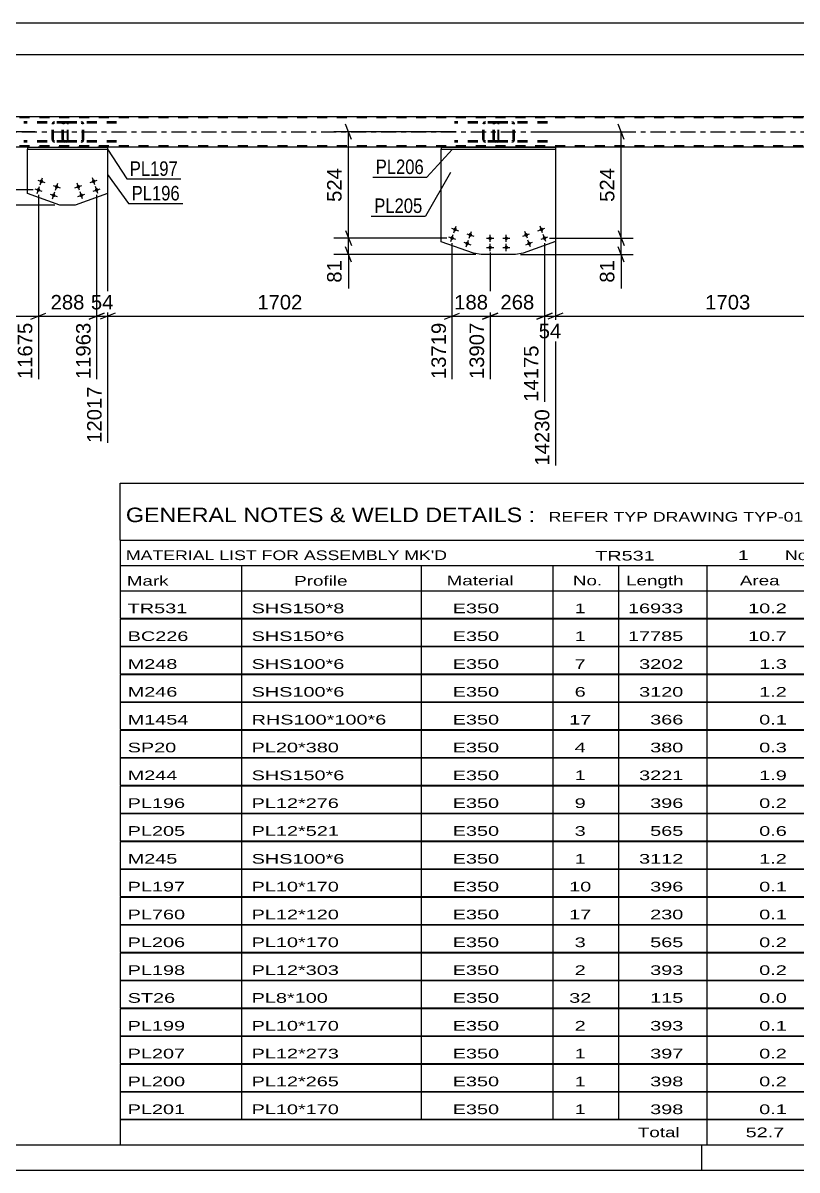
# Model space of a CAD drawing. Header units: millimetres. Extents: x -132 to 709, y -396 to 198.
# Drawn here: x 365 to 518, y -396.3 to -169.5 of the extents above; entities that cross this region are included whole.
import ezdxf

# ---------------------------------------------------------------- set-up
doc = ezdxf.new("R2010")
doc.units = ezdxf.units.MM
doc.linetypes.add('DXK_LINE_DOT2', pattern=[3.9198, 1.9599, -1.9599])
doc.linetypes.add('DXK_LINE_DOT3', pattern=[5.9187, 2.979, -0.9799, 0.9799, -0.9799])
doc.styles.add('Arial', font='arial.ttf', dxfattribs={"height": 0.2})
doc.styles.add('Arial Narrow', font='ARIALN.TTF', dxfattribs={"height": 0.2})

# ---------------------------------------------------------------- blocks, each defined once
blk = doc.blocks.new('Unknown-203774460-1113')
at = {"color": 5, "linetype": 'Continuous'}
for p, q in [((-126.83, -391.26), (704.17, -391.26)), ((499.17, -396.26), (499.17, -391.26)), ((-131.83, -396.26), (709.17, -396.26))]:
    blk.add_line(p, q, dxfattribs=at)
blk = doc.blocks.new('Part-203774460-6735 - 6715')
at = {"color": 2, "linetype": 'Continuous'}
for p, q in [((447.61, -212.78), (447.61, -194.48)), ((470.21, -194.48), (470.21, -212.77)), ((454.02, -215.05), (447.61, -212.78)), ((470.21, -212.77), (463.81, -215.05)), ((455.51, -215.31), (454.02, -215.05)), ((462.31, -215.31), (455.51, -215.31)), ((463.81, -215.05), (462.31, -215.31))]:
    blk.add_line(p, q, dxfattribs=at)
at = {"color": 7, "linetype": 'DXK_LINE_DOT2'}
blk.add_line((447.61, -194.48), (470.21, -194.48), dxfattribs=at)
blk = doc.blocks.new('Bolt-203774460-6855 - 6715')
at = {"linetype": 'Continuous'}
for points in [[(375.58, -202.04, -1), (376.26, -201.8, -1)], [(378.6, -200.97, -1), (379.28, -200.73, -1)], [(376.19, -203.73, -1), (376.86, -203.49, -1)], [(379.2, -202.66, -1), (379.88, -202.42, -1)]]:
    blk.add_hatch(color=1, dxfattribs=at).paths.add_polyline_path(points)
at = {"color": 1, "linetype": 'Continuous'}
for p, q in [((375.25, -202.16), (376.6, -201.67)), ((376.16, -202.59), (375.68, -201.24)), ((378.26, -201.09), (379.62, -200.61)), ((379.18, -201.52), (378.7, -200.17)), ((375.85, -203.85), (377.2, -203.37)), ((376.77, -204.29), (376.28, -202.93)), ((378.86, -202.78), (380.22, -202.3)), ((379.78, -203.22), (379.3, -201.86))]:
    blk.add_line(p, q, dxfattribs=at)
blk = doc.blocks.new('Bolt-203774460-6737 - 6715')
at = {"linetype": 'Continuous'}
for points in [[(450.04, -210.24, -1), (450.71, -210.48, -1)], [(449.43, -211.94, -1), (450.11, -212.18, -1)], [(452.45, -213.01, -1), (453.13, -213.25, -1)], [(453.05, -211.31, -1), (453.73, -211.55, -1)]]:
    blk.add_hatch(color=1, dxfattribs=at).paths.add_polyline_path(points)
at = {"color": 1, "linetype": 'Continuous'}
for p, q in [((449.7, -210.12), (451.05, -210.6)), ((450.13, -211.04), (450.62, -209.69)), ((453.15, -212.11), (453.63, -210.76)), ((449.1, -211.82), (450.45, -212.3)), ((449.53, -212.74), (450.01, -211.38)), ((452.11, -212.89), (453.47, -213.37)), ((452.55, -213.81), (453.03, -212.45)), ((452.71, -211.19), (454.07, -211.67))]:
    blk.add_line(p, q, dxfattribs=at)
blk = doc.blocks.new('Part-203774460-6978 - 6715')
at = {"color": 7, "linetype": 'DXK_LINE_DOT2'}
for p, q in [((372.79, -189.38), (372.75, -189.56)), ((372.75, -192.6), (372.75, -189.56)), ((373.01, -189.56), (373.03, -189.47)), ((373.01, -192.6), (373.01, -189.56)), ((373.03, -189.47), (373.08, -189.39)), ((373.26, -189.08), (373.07, -189.12)), ((373.08, -189.39), (373.17, -189.34)), ((373.17, -189.34), (373.26, -189.32)), ((383.49, -189.08), (373.26, -189.08)), ((383.49, -189.32), (373.26, -189.32)), ((376.7, -189.12), (376.5, -189.08)), ((376.5, -189.32), (376.6, -189.34)), ((376.6, -189.34), (376.68, -189.39)), ((376.68, -189.39), (376.74, -189.47)), ((376.74, -189.47), (376.76, -189.56)), ((376.76, -192.6), (376.76, -189.56)), ((377.01, -189.56), (376.97, -189.38)), ((377.01, -192.6), (377.01, -189.56)), ((372.75, -192.6), (372.79, -192.79)), ((373.03, -192.69), (373.01, -192.6)), ((373.08, -192.77), (373.03, -192.69)), ((376.74, -192.69), (376.68, -192.77)), ((376.76, -192.6), (376.74, -192.69)), ((376.97, -192.79), (377.01, -192.6)), ((373.07, -193.05), (373.26, -193.08)), ((373.17, -192.82), (373.08, -192.77)), ((373.26, -192.84), (373.17, -192.82)), ((383.49, -192.84), (373.26, -192.84)), ((383.49, -193.08), (373.26, -193.08)), ((376.6, -192.82), (376.5, -192.84)), ((376.5, -193.08), (376.7, -193.05)), ((376.68, -192.77), (376.6, -192.82))]:
    blk.add_line(p, q, dxfattribs=at)
for centre, start, end in [((373.25, -189.58), 110.7583, 155.68), ((376.52, -189.58), 24.32, 69.2417), ((373.25, -192.58), 204.32, 249.2417), ((376.52, -192.58), 290.7583, 335.68)]:
    blk.add_arc(centre, 0.496, start, end, dxfattribs=at)
blk = doc.blocks.new('Bolt-203774460-6730 - 6715')
at = {"linetype": 'Continuous'}
for points in [[(467.11, -210.48, -1), (467.79, -210.24, -1)], [(464.09, -211.55, -1), (464.77, -211.31, -1)], [(464.7, -213.25, -1), (465.37, -213.01, -1)], [(467.71, -212.18, -1), (468.39, -211.94, -1)]]:
    blk.add_hatch(color=1, dxfattribs=at).paths.add_polyline_path(points)
at = {"color": 1, "linetype": 'Continuous'}
for p, q in [((464.67, -212.11), (464.19, -210.75)), ((466.77, -210.6), (468.13, -210.12)), ((467.69, -211.04), (467.21, -209.68)), ((463.75, -211.67), (465.11, -211.19)), ((464.36, -213.37), (465.71, -212.89)), ((465.28, -213.8), (464.79, -212.45)), ((467.37, -212.3), (468.73, -211.82)), ((468.29, -212.73), (467.81, -211.38))]:
    blk.add_line(p, q, dxfattribs=at)
blk = doc.blocks.new('Part-203774460-6811 - 6715')
at = {"color": 7, "linetype": 'DXK_LINE_DOT2'}
for p, q in [((458.79, -189.08), (450.29, -189.08)), ((458.79, -189.32), (450.29, -189.32)), ((455.91, -189.38), (455.87, -189.56)), ((455.87, -192.6), (455.87, -189.56)), ((456.13, -189.56), (456.15, -189.47)), ((456.13, -192.6), (456.13, -189.56)), ((456.15, -189.47), (456.2, -189.39)), ((456.38, -189.08), (456.19, -189.12)), ((456.2, -189.39), (456.28, -189.34)), ((456.28, -189.34), (456.38, -189.32)), ((457.89, -189.32), (457.89, -189.08)), ((458.89, -189.12), (458.79, -189.08)), ((458.79, -189.32), (458.84, -189.34)), ((458.84, -189.34), (458.88, -189.39)), ((458.88, -189.39), (458.91, -189.47)), ((458.98, -189.22), (458.89, -189.12)), ((458.91, -189.47), (458.92, -189.56)), ((458.92, -192.6), (458.92, -189.56)), ((459.03, -189.38), (458.98, -189.22)), ((459.05, -189.56), (459.03, -189.38)), ((459.05, -192.6), (459.05, -189.56)), ((455.87, -192.6), (455.91, -192.79)), ((456.15, -192.69), (456.13, -192.6)), ((456.2, -192.77), (456.15, -192.69)), ((458.91, -192.69), (458.88, -192.77)), ((458.92, -192.6), (458.91, -192.69)), ((459.03, -192.79), (459.05, -192.6)), ((458.79, -192.84), (450.29, -192.84)), ((458.79, -193.08), (450.29, -193.08)), ((456.19, -193.05), (456.38, -193.08)), ((456.28, -192.82), (456.2, -192.77)), ((456.38, -192.84), (456.28, -192.82)), ((457.89, -193.08), (457.89, -192.84)), ((458.84, -192.82), (458.79, -192.84)), ((458.79, -193.08), (458.89, -193.05)), ((458.88, -192.77), (458.84, -192.82)), ((458.89, -193.05), (458.98, -192.94)), ((458.98, -192.94), (459.03, -192.79))]:
    blk.add_line(p, q, dxfattribs=at)
for centre, start, end in [((456.36, -189.58), 111.1513, 156.1049), ((456.36, -192.59), 203.8951, 248.8487)]:
    blk.add_arc(centre, 0.492, start, end, dxfattribs=at)
blk = doc.blocks.new('Part-203774460-6812 - 6715')
at = {"color": 7, "linetype": 'DXK_LINE_DOT2'}
for p, q in [((373.65, -189.08), (365.15, -189.08)), ((373.65, -189.32), (365.15, -189.32)), ((370.78, -189.38), (370.74, -189.56)), ((370.74, -192.6), (370.74, -189.56)), ((370.99, -189.56), (371.01, -189.47)), ((370.99, -192.6), (370.99, -189.56)), ((371.01, -189.47), (371.07, -189.39)), ((371.24, -189.08), (371.05, -189.12)), ((371.07, -189.39), (371.15, -189.34)), ((371.15, -189.34), (371.24, -189.32)), ((372.75, -189.32), (372.75, -189.08)), ((373.75, -189.12), (373.65, -189.08)), ((373.65, -189.32), (373.7, -189.34)), ((373.7, -189.34), (373.75, -189.39)), ((373.84, -189.22), (373.75, -189.12)), ((373.75, -189.39), (373.78, -189.47)), ((373.78, -189.47), (373.79, -189.56)), ((373.79, -192.6), (373.79, -189.56)), ((373.9, -189.38), (373.84, -189.22)), ((373.92, -189.56), (373.9, -189.38)), ((373.92, -192.6), (373.92, -189.56)), ((370.74, -192.6), (370.78, -192.79)), ((371.01, -192.69), (370.99, -192.6)), ((371.07, -192.77), (371.01, -192.69)), ((373.78, -192.69), (373.75, -192.77)), ((373.79, -192.6), (373.78, -192.69)), ((373.9, -192.79), (373.92, -192.6)), ((373.65, -192.84), (365.15, -192.84)), ((373.65, -193.08), (365.15, -193.08)), ((371.05, -193.05), (371.24, -193.08)), ((371.15, -192.82), (371.07, -192.77)), ((371.24, -192.84), (371.15, -192.82)), ((372.75, -193.08), (372.75, -192.84)), ((373.7, -192.82), (373.65, -192.84)), ((373.65, -193.08), (373.75, -193.05)), ((373.75, -192.77), (373.7, -192.82)), ((373.75, -193.05), (373.84, -192.94)), ((373.84, -192.94), (373.9, -192.79))]:
    blk.add_line(p, q, dxfattribs=at)
for centre, start, end in [((371.23, -189.58), 111.1513, 156.1049), ((371.23, -192.59), 203.8951, 248.8487)]:
    blk.add_arc(centre, 0.492, start, end, dxfattribs=at)
blk = doc.blocks.new('Bolt-203774460-6748 - 6715')
at = {"linetype": 'Continuous'}
for points in [[(368.28, -200.73, -1), (368.96, -200.97, -1)], [(371.29, -201.8, -1), (371.97, -202.04, -1)], [(367.68, -202.42, -1), (368.36, -202.66, -1)], [(370.69, -203.49, -1), (371.37, -203.73, -1)]]:
    blk.add_hatch(color=1, dxfattribs=at).paths.add_polyline_path(points)
at = {"color": 1, "linetype": 'Continuous'}
for p, q in [((367.94, -200.61), (369.3, -201.09)), ((368.38, -201.52), (368.86, -200.17)), ((370.96, -201.67), (372.31, -202.16)), ((371.39, -202.59), (371.87, -201.24)), ((367.34, -202.3), (368.69, -202.78)), ((367.78, -203.22), (368.26, -201.86)), ((370.35, -203.37), (371.71, -203.85)), ((370.79, -204.29), (371.27, -202.93))]:
    blk.add_line(p, q, dxfattribs=at)
blk = doc.blocks.new('Part-203774460-6753 - 6715')
at = {"color": 2, "linetype": 'Continuous'}
for p, q in [((365.85, -203.26), (365.85, -194.48)), ((381.71, -194.48), (381.71, -203.26)), ((372.26, -205.53), (365.85, -203.26)), ((381.71, -203.26), (375.3, -205.53)), ((375.3, -205.53), (372.26, -205.53))]:
    blk.add_line(p, q, dxfattribs=at)
at = {"color": 7, "linetype": 'DXK_LINE_DOT2'}
blk.add_line((365.85, -194.48), (381.71, -194.48), dxfattribs=at)
blk = doc.blocks.new('Part-203774460-6816 - 6715')
at = {"color": 2, "linetype": 'Continuous'}
for p, q in [((597.55, -188.08), (-67.33, -188.08)), ((365.85, -194.08), (296.57, -194.08)), ((447.61, -194.08), (381.71, -194.08)), ((536.16, -194.08), (470.21, -194.08))]:
    blk.add_line(p, q, dxfattribs=at)
at = {"color": 7, "linetype": 'DXK_LINE_DOT2'}
for p, q in [((597.55, -188.32), (-67.33, -188.32)), ((597.55, -193.84), (-67.33, -193.84)), ((597.55, -194.08), (-59.33, -194.08)), ((381.71, -194.08), (365.85, -194.08)), ((470.21, -194.08), (447.61, -194.08))]:
    blk.add_line(p, q, dxfattribs=at)
at = {"color": 7, "linetype": 'DXK_LINE_DOT3'}
blk.add_line((-67.33, -191.08), (597.55, -191.08), dxfattribs=at)
blk = doc.blocks.new('Part-203774460-6899 - 6715')
at = {"color": 2, "linetype": 'Continuous'}
for p, q in [((365.85, -194.08), (365.85, -194.48)), ((365.85, -194.08), (381.71, -194.08)), ((365.85, -194.48), (381.71, -194.48)), ((381.71, -194.08), (381.71, -194.48))]:
    blk.add_line(p, q, dxfattribs=at)
blk = doc.blocks.new('Part-203774460-6960 - 6715')
at = {"color": 2, "linetype": 'Continuous'}
for p, q in [((447.61, -194.08), (447.61, -194.48)), ((447.61, -194.08), (470.21, -194.08)), ((447.61, -194.48), (470.21, -194.48)), ((470.21, -194.08), (470.21, -194.48))]:
    blk.add_line(p, q, dxfattribs=at)
blk = doc.blocks.new('Bolt-203774460-6972 - 6715')
at = {"linetype": 'Continuous'}
for points in [[(456.95, -212.11, -1), (457.67, -212.11, -1)], [(460.15, -212.11, -1), (460.87, -212.11, -1)], [(456.95, -213.91, -1), (457.67, -213.91, -1)], [(460.15, -213.91, -1), (460.87, -213.91, -1)]]:
    blk.add_hatch(color=1, dxfattribs=at).paths.add_polyline_path(points)
at = {"color": 1, "linetype": 'Continuous'}
for p, q in [((456.59, -212.11), (458.03, -212.11)), ((457.31, -212.83), (457.31, -211.39)), ((459.79, -212.11), (461.23, -212.11)), ((460.51, -212.83), (460.51, -211.39)), ((456.59, -213.91), (458.03, -213.91)), ((457.31, -214.63), (457.31, -213.19)), ((459.79, -213.91), (461.23, -213.91)), ((460.51, -214.63), (460.51, -213.19))]:
    blk.add_line(p, q, dxfattribs=at)
blk = doc.blocks.new('Part-203774460-6979 - 6715')
at = {"color": 7, "linetype": 'DXK_LINE_DOT2'}
for p, q in [((457.93, -189.38), (457.89, -189.56)), ((457.89, -192.6), (457.89, -189.56)), ((458.14, -189.56), (458.16, -189.47)), ((458.14, -192.6), (458.14, -189.56)), ((458.16, -189.47), (458.22, -189.39)), ((458.4, -189.08), (458.2, -189.12)), ((458.22, -189.39), (458.3, -189.34)), ((458.3, -189.34), (458.4, -189.32)), ((468.63, -189.08), (458.4, -189.08)), ((468.63, -189.32), (458.4, -189.32)), ((461.83, -189.12), (461.63, -189.08)), ((461.63, -189.32), (461.73, -189.34)), ((461.73, -189.34), (461.81, -189.39)), ((461.81, -189.39), (461.87, -189.47)), ((461.87, -189.47), (461.89, -189.56)), ((461.89, -192.6), (461.89, -189.56)), ((462.14, -189.56), (462.11, -189.38)), ((462.14, -192.6), (462.14, -189.56)), ((457.89, -192.6), (457.93, -192.79)), ((458.16, -192.69), (458.14, -192.6)), ((458.22, -192.77), (458.16, -192.69)), ((461.87, -192.69), (461.81, -192.77)), ((461.89, -192.6), (461.87, -192.69)), ((462.11, -192.79), (462.14, -192.6)), ((458.2, -193.05), (458.4, -193.08)), ((458.3, -192.82), (458.22, -192.77)), ((458.4, -192.84), (458.3, -192.82)), ((468.63, -192.84), (458.4, -192.84)), ((468.63, -193.08), (458.4, -193.08)), ((461.73, -192.82), (461.63, -192.84)), ((461.63, -193.08), (461.83, -193.05)), ((461.81, -192.77), (461.73, -192.82))]:
    blk.add_line(p, q, dxfattribs=at)
for centre, start, end in [((458.38, -189.58), 110.7583, 155.68), ((461.65, -189.58), 24.32, 69.2417), ((458.38, -192.58), 204.32, 249.2417), ((461.65, -192.58), 290.7583, 335.68)]:
    blk.add_arc(centre, 0.496, start, end, dxfattribs=at)
blk = doc.blocks.new('StraightDimension-203774460-23554 - 6715')
at = {"color": 7, "linetype": 'Continuous'}
blk.add_line((-79.43, -175.75), (609.65, -175.75), dxfattribs=at)
blk = doc.blocks.new('StraightDimension-203774460-23608 - 6715')
at = {"color": 7, "linetype": 'Continuous'}
blk.add_line((-80.23, -169.54), (610.45, -169.54), dxfattribs=at)
blk = doc.blocks.new('StraightDimension-203774460-24044 - 6715')
at = {"color": 7, "linetype": 'Continuous'}
for p, q in [((470.21, -195.48), (470.21, -257.03)), ((538.33, -203.42), (538.33, -239.93)), ((471.71, -226.92), (468.71, -228.12)), ((470.21, -227.52), (538.33, -227.52)), ((536.83, -228.12), (539.83, -226.92))]:
    blk.add_line(p, q, dxfattribs=at)
at = {"color": 0}
blk.add_wipeout([(509.32, -226.77), (509.32, -222.57), (499.22, -222.57), (499.22, -226.77)], dxfattribs=at)
at = {"color": 0, "linetype": 'Continuous'}
blk.add_wipeout([(537.73, -228.22), (533.53, -228.22), (533.53, -240.53), (537.73, -240.53)], dxfattribs=at)
at = {"color": 3, "style": 'Arial'}
blk.add_text('1703', height=2.865, dxfattribs=at).set_placement((499.82, -226.17))
at = {"color": 3, "linetype": 'Continuous', "style": 'Arial'}
blk.add_text('15932', height=2.865, rotation=90.0002, dxfattribs=at).set_placement((537.13, -239.93))
blk = doc.blocks.new('StraightDimension-203774460-24045 - 6715')
at = {"color": 7, "linetype": 'Continuous'}
for p, q in [((470.21, -195.48), (470.21, -257.03)), ((468.05, -213.06), (468.05, -244.43)), ((466.55, -228.12), (469.55, -226.92)), ((468.05, -227.52), (470.21, -227.52)), ((471.71, -226.92), (468.71, -228.12))]:
    blk.add_line(p, q, dxfattribs=at)
at = {"color": 0}
blk.add_wipeout([(471.96, -232.47), (471.96, -228.27), (466.31, -228.27), (466.31, -232.47)], dxfattribs=at)
at = {"color": 0, "linetype": 'Continuous'}
blk.add_wipeout([(469.61, -245.32), (465.41, -245.32), (465.41, -257.63), (469.61, -257.63)], dxfattribs=at)
at = {"color": 3, "style": 'Arial'}
blk.add_text('54', height=2.865, dxfattribs=at).set_placement((466.91, -231.87))
at = {"color": 3, "linetype": 'Continuous', "style": 'Arial'}
blk.add_text('14230', height=2.865, rotation=90.0002, dxfattribs=at).set_placement((469.01, -257.03))
blk = doc.blocks.new('StraightDimension-203774460-24046 - 6715')
at = {"color": 7, "linetype": 'Continuous'}
for p, q in [((468.05, -213.06), (468.05, -244.43)), ((457.31, -214.91), (457.31, -239.93)), ((455.81, -228.12), (458.81, -226.92)), ((457.31, -227.52), (468.05, -227.52)), ((469.55, -226.92), (466.55, -228.12))]:
    blk.add_line(p, q, dxfattribs=at)
at = {"color": 0}
blk.add_wipeout([(466.62, -226.77), (466.62, -222.57), (458.75, -222.57), (458.75, -226.77)], dxfattribs=at)
at = {"color": 0, "linetype": 'Continuous'}
blk.add_wipeout([(467.45, -232.72), (463.25, -232.72), (463.25, -245.03), (467.45, -245.03)], dxfattribs=at)
at = {"color": 3, "style": 'Arial'}
blk.add_text('268', height=2.865, dxfattribs=at).set_placement((459.35, -226.17))
at = {"color": 3, "linetype": 'Continuous', "style": 'Arial'}
blk.add_text('14175', height=2.865, rotation=90.0002, dxfattribs=at).set_placement((466.85, -244.43))
blk = doc.blocks.new('StraightDimension-203774460-24047 - 6715')
at = {"color": 7, "linetype": 'Continuous'}
for p, q in [((449.77, -213.06), (449.77, -239.93)), ((457.31, -214.91), (457.31, -239.93)), ((448.27, -228.12), (451.27, -226.92)), ((449.77, -227.52), (457.31, -227.52)), ((458.81, -226.92), (455.81, -228.12))]:
    blk.add_line(p, q, dxfattribs=at)
at = {"color": 0}
blk.add_wipeout([(457.48, -226.77), (457.48, -222.57), (449.61, -222.57), (449.61, -226.77)], dxfattribs=at)
at = {"color": 0, "linetype": 'Continuous'}
blk.add_wipeout([(456.71, -228.22), (452.51, -228.22), (452.51, -240.53), (456.71, -240.53)], dxfattribs=at)
at = {"color": 3, "style": 'Arial'}
blk.add_text('188', height=2.865, dxfattribs=at).set_placement((450.21, -226.17))
at = {"color": 3, "linetype": 'Continuous', "style": 'Arial'}
blk.add_text('13907', height=2.865, rotation=90.0002, dxfattribs=at).set_placement((456.11, -239.93))
blk = doc.blocks.new('StraightDimension-203774460-24048 - 6715')
at = {"color": 7, "linetype": 'Continuous'}
for p, q in [((381.71, -195.28), (381.71, -252.53)), ((449.77, -213.06), (449.77, -239.93)), ((383.21, -226.92), (380.21, -228.12)), ((381.71, -227.52), (449.77, -227.52)), ((448.27, -228.12), (451.27, -226.92))]:
    blk.add_line(p, q, dxfattribs=at)
at = {"color": 0}
blk.add_wipeout([(420.79, -226.77), (420.79, -222.57), (410.69, -222.57), (410.69, -226.77)], dxfattribs=at)
at = {"color": 0, "linetype": 'Continuous'}
blk.add_wipeout([(449.17, -228.22), (444.97, -228.22), (444.97, -240.53), (449.17, -240.53)], dxfattribs=at)
at = {"color": 3, "style": 'Arial'}
blk.add_text('1702', height=2.865, dxfattribs=at).set_placement((411.29, -226.17))
at = {"color": 3, "linetype": 'Continuous', "style": 'Arial'}
blk.add_text('13719', height=2.865, rotation=90.0002, dxfattribs=at).set_placement((448.57, -239.93))
blk = doc.blocks.new('StraightDimension-203774460-24049 - 6715')
at = {"color": 7, "linetype": 'Continuous'}
for p, q in [((381.71, -195.28), (381.71, -252.53)), ((379.54, -203.54), (379.54, -239.93)), ((378.04, -228.12), (381.04, -226.92)), ((379.54, -227.52), (381.71, -227.52)), ((383.21, -226.92), (380.21, -228.12))]:
    blk.add_line(p, q, dxfattribs=at)
at = {"color": 0}
blk.add_wipeout([(383.45, -226.77), (383.45, -222.57), (377.8, -222.57), (377.8, -226.77)], dxfattribs=at)
at = {"color": 0, "linetype": 'Continuous'}
blk.add_wipeout([(381.11, -240.82), (376.91, -240.82), (376.91, -253.13), (381.11, -253.13)], dxfattribs=at)
at = {"color": 3, "style": 'Arial'}
blk.add_text('54', height=2.865, dxfattribs=at).set_placement((378.4, -226.17))
at = {"color": 3, "linetype": 'Continuous', "style": 'Arial'}
blk.add_text('12017', height=2.865, rotation=90.0002, dxfattribs=at).set_placement((380.51, -252.53))
blk = doc.blocks.new('StraightDimension-203774460-24050 - 6715')
at = {"color": 7, "linetype": 'Continuous'}
for p, q in [((368.02, -203.54), (368.02, -239.93)), ((379.54, -203.54), (379.54, -239.93)), ((366.52, -228.12), (369.52, -226.92)), ((368.02, -227.52), (379.54, -227.52)), ((381.04, -226.92), (378.04, -228.12))]:
    blk.add_line(p, q, dxfattribs=at)
at = {"color": 0}
blk.add_wipeout([(377.71, -226.77), (377.71, -222.57), (369.84, -222.57), (369.84, -226.77)], dxfattribs=at)
at = {"color": 0, "linetype": 'Continuous'}
blk.add_wipeout([(378.94, -228.22), (374.74, -228.22), (374.74, -240.53), (378.94, -240.53)], dxfattribs=at)
at = {"color": 3, "style": 'Arial'}
blk.add_text('288', height=2.865, dxfattribs=at).set_placement((370.44, -226.17))
at = {"color": 3, "linetype": 'Continuous', "style": 'Arial'}
blk.add_text('11963', height=2.865, rotation=90.0002, dxfattribs=at).set_placement((378.34, -239.93))
blk = doc.blocks.new('StraightDimension-203774460-24051 - 6715')
at = {"color": 7, "linetype": 'Continuous'}
for p, q in [((296.57, -195.48), (296.57, -247.91)), ((368.02, -203.54), (368.02, -239.93)), ((298.07, -226.92), (295.07, -228.12)), ((296.57, -227.52), (368.02, -227.52)), ((366.52, -228.12), (369.52, -226.92))]:
    blk.add_line(p, q, dxfattribs=at)
at = {"color": 0}
blk.add_wipeout([(337.34, -226.77), (337.34, -222.57), (327.25, -222.57), (327.25, -226.77)], dxfattribs=at)
at = {"color": 0, "linetype": 'Continuous'}
blk.add_wipeout([(367.42, -228.22), (363.22, -228.22), (363.22, -240.53), (367.42, -240.53)], dxfattribs=at)
at = {"color": 3, "style": 'Arial'}
blk.add_text('1786', height=2.865, dxfattribs=at).set_placement((327.85, -226.17))
at = {"color": 3, "linetype": 'Continuous', "style": 'Arial'}
blk.add_text('11675', height=2.865, rotation=90.0002, dxfattribs=at).set_placement((366.82, -239.93))
blk = doc.blocks.new('StraightDimension-203774460-24512 - 6715')
at = {"color": 7, "linetype": 'Continuous'}
for p, q in [((355.14, -189.58), (356.34, -192.58)), ((367.39, -191.08), (352.89, -191.08)), ((355.74, -202.54), (355.74, -191.08)), ((356.34, -204.04), (355.14, -201.04)), ((367.02, -202.54), (352.89, -202.54))]:
    blk.add_line(p, q, dxfattribs=at)
at = {"color": 0}
blk.add_wipeout([(354.99, -192.88), (350.79, -192.88), (350.79, -200.75), (354.99, -200.75)], dxfattribs=at)
at = {"color": 3, "style": 'Arial'}
blk.add_text('287', height=2.865, rotation=90.0002, dxfattribs=at).set_placement((354.39, -200.15))
blk = doc.blocks.new('StraightDimension-203774460-24513 - 6715')
at = {"color": 7, "linetype": 'Continuous'}
for p, q in [((355.14, -201.04), (356.34, -204.04)), ((367.02, -202.54), (352.89, -202.54)), ((356.34, -207.03), (355.14, -204.03)), ((355.74, -205.53), (355.74, -202.54)), ((371.26, -205.53), (352.89, -205.53))]:
    blk.add_line(p, q, dxfattribs=at)
at = {"color": 0}
blk.add_wipeout([(354.99, -206.06), (350.79, -206.06), (350.79, -211.71), (354.99, -211.71)], dxfattribs=at)
at = {"color": 7, "linetype": 'Continuous'}
blk.add_line((355.74, -205.53), (355.74, -212.23), dxfattribs=at)
blk.add_line((355.74, -205.53), (355.74, -212.23), dxfattribs=at)
at = {"color": 3, "style": 'Arial'}
blk.add_text('75', height=2.865, rotation=90.0002, dxfattribs=at).set_placement((354.39, -211.11))
blk = doc.blocks.new('StraightDimension-203774460-24539 - 6715')
at = {"color": 7, "linetype": 'Continuous'}
for p, q in [((429.9, -192.58), (428.7, -189.58)), ((450.6, -191.08), (426.45, -191.08)), ((429.3, -212.06), (429.3, -191.08)), ((428.7, -210.56), (429.9, -213.56)), ((448.77, -212.06), (426.45, -212.06))]:
    blk.add_line(p, q, dxfattribs=at)
at = {"color": 0}
blk.add_wipeout([(428.55, -197.64), (424.35, -197.64), (424.35, -205.51), (428.55, -205.51)], dxfattribs=at)
at = {"color": 3, "style": 'Arial'}
blk.add_text('524', height=2.865, rotation=90.0002, dxfattribs=at).set_placement((427.95, -204.91))
blk = doc.blocks.new('StraightDimension-203774460-24540 - 6715')
at = {"color": 7, "linetype": 'Continuous'}
for p, q in [((428.7, -210.56), (429.9, -213.56)), ((448.77, -212.06), (426.45, -212.06)), ((429.3, -215.31), (429.3, -212.06)), ((454.51, -215.31), (426.45, -215.31)), ((429.9, -216.81), (428.7, -213.81))]:
    blk.add_line(p, q, dxfattribs=at)
at = {"color": 0}
blk.add_wipeout([(428.55, -215.83), (424.35, -215.83), (424.35, -221.48), (428.55, -221.48)], dxfattribs=at)
at = {"color": 7, "linetype": 'Continuous'}
blk.add_line((429.3, -215.31), (429.3, -222.01), dxfattribs=at)
blk.add_line((429.3, -215.31), (429.3, -222.01), dxfattribs=at)
at = {"color": 3, "style": 'Arial'}
blk.add_text('81', height=2.865, rotation=90.0002, dxfattribs=at).set_placement((427.95, -220.88))
blk = doc.blocks.new('StraightDimension-203774460-24566 - 6715')
at = {"color": 7, "linetype": 'Continuous'}
for p, q in [((483.81, -192.58), (482.61, -189.58)), ((466.27, -191.08), (485.61, -191.08)), ((483.21, -212.06), (483.21, -191.08)), ((482.61, -210.56), (483.81, -213.56)), ((469.05, -212.06), (485.61, -212.06))]:
    blk.add_line(p, q, dxfattribs=at)
at = {"color": 0}
blk.add_wipeout([(482.46, -197.63), (478.26, -197.63), (478.26, -205.5), (482.46, -205.5)], dxfattribs=at)
at = {"color": 3, "style": 'Arial'}
blk.add_text('524', height=2.865, rotation=90.0002, dxfattribs=at).set_placement((481.86, -204.9))
blk = doc.blocks.new('StraightDimension-203774460-24567 - 6715')
at = {"color": 7, "linetype": 'Continuous'}
for p, q in [((482.61, -210.56), (483.81, -213.56)), ((469.05, -212.06), (485.61, -212.06)), ((483.21, -215.31), (483.21, -212.06)), ((463.31, -215.31), (485.61, -215.31)), ((483.81, -216.81), (482.61, -213.81))]:
    blk.add_line(p, q, dxfattribs=at)
at = {"color": 0}
blk.add_wipeout([(482.46, -215.83), (478.26, -215.83), (478.26, -221.48), (482.46, -221.48)], dxfattribs=at)
at = {"color": 7, "linetype": 'Continuous'}
blk.add_line((483.21, -215.31), (483.21, -222.01), dxfattribs=at)
blk.add_line((483.21, -215.31), (483.21, -222.01), dxfattribs=at)
at = {"color": 3, "style": 'Arial'}
blk.add_text('81', height=2.865, rotation=90.0002, dxfattribs=at).set_placement((481.86, -220.88))
blk = doc.blocks.new('Unknown-203774460-30889')
at = {"color": 7, "linetype": 'Continuous'}
for p, q in [((384.17, -260.51), (544.17, -260.51)), ((384.17, -271.76), (384.17, -260.51)), ((544.17, -260.51), (544.17, -271.76)), ((384.17, -271.76), (544.17, -271.76)), ((384.17, -271.76), (384.17, -276.76)), ((544.17, -271.76), (544.17, -276.76)), ((384.17, -276.76), (544.17, -276.76)), ((384.17, -276.76), (384.17, -281.76)), ((408.17, -276.76), (408.17, -281.76)), ((443.67, -276.76), (443.67, -281.76)), ((469.67, -276.76), (469.67, -281.76)), ((482.67, -276.76), (482.67, -281.76)), ((500.17, -276.76), (500.17, -281.76)), ((522.17, -276.76), (522.17, -281.76)), ((544.17, -276.76), (544.17, -281.76)), ((384.17, -281.76), (544.17, -281.76)), ((384.17, -281.81), (384.17, -287.21)), ((384.17, -281.81), (544.17, -281.81)), ((408.17, -281.76), (408.17, -287.26)), ((443.67, -281.76), (443.67, -287.26)), ((469.67, -281.76), (469.67, -287.26)), ((482.67, -281.76), (482.67, -287.26)), ((500.17, -281.76), (500.17, -287.26)), ((522.17, -281.76), (522.17, -287.26)), ((544.17, -281.81), (544.17, -287.21)), ((384.17, -287.21), (544.17, -287.21)), ((384.17, -287.31), (384.17, -292.71)), ((384.17, -287.31), (544.17, -287.31)), ((408.17, -287.26), (408.17, -292.76)), ((443.67, -287.26), (443.67, -292.76)), ((469.67, -287.26), (469.67, -292.76)), ((482.67, -287.26), (482.67, -292.76)), ((500.17, -287.26), (500.17, -292.76)), ((522.17, -287.26), (522.17, -292.76)), ((544.17, -287.31), (544.17, -292.71)), ((384.17, -292.71), (544.17, -292.71)), ((384.17, -292.81), (384.17, -298.21)), ((384.17, -292.81), (544.17, -292.81)), ((408.17, -292.76), (408.17, -298.26)), ((443.67, -292.76), (443.67, -298.26)), ((469.67, -292.76), (469.67, -298.26)), ((482.67, -292.76), (482.67, -298.26)), ((500.17, -292.76), (500.17, -298.26)), ((522.17, -292.76), (522.17, -298.26)), ((544.17, -292.81), (544.17, -298.21)), ((384.17, -298.21), (544.17, -298.21)), ((384.17, -298.31), (384.17, -303.71)), ((384.17, -298.31), (544.17, -298.31)), ((408.17, -298.26), (408.17, -303.76)), ((443.67, -298.26), (443.67, -303.76)), ((469.67, -298.26), (469.67, -303.76)), ((482.67, -298.26), (482.67, -303.76)), ((500.17, -298.26), (500.17, -303.76)), ((522.17, -298.26), (522.17, -303.76)), ((544.17, -298.31), (544.17, -303.71)), ((384.17, -303.71), (544.17, -303.71)), ((408.17, -303.76), (408.17, -309.26)), ((443.67, -303.76), (443.67, -309.26)), ((469.67, -303.76), (469.67, -309.26)), ((482.67, -303.76), (482.67, -309.26)), ((500.17, -303.76), (500.17, -309.26)), ((522.17, -303.76), (522.17, -309.26)), ((384.17, -303.81), (384.17, -309.21)), ((384.17, -303.81), (544.17, -303.81)), ((544.17, -303.81), (544.17, -309.21)), ((384.17, -309.21), (544.17, -309.21)), ((384.17, -309.31), (384.17, -314.71)), ((384.17, -309.31), (544.17, -309.31)), ((408.17, -309.26), (408.17, -314.76)), ((443.67, -309.26), (443.67, -314.76)), ((469.67, -309.26), (469.67, -314.76)), ((482.67, -309.26), (482.67, -314.76)), ((500.17, -309.26), (500.17, -314.76)), ((522.17, -309.26), (522.17, -314.76)), ((544.17, -309.31), (544.17, -314.71)), ((384.17, -314.71), (544.17, -314.71)), ((384.17, -314.81), (384.17, -320.21)), ((384.17, -314.81), (544.17, -314.81)), ((408.17, -314.76), (408.17, -320.26)), ((443.67, -314.76), (443.67, -320.26)), ((469.67, -314.76), (469.67, -320.26)), ((482.67, -314.76), (482.67, -320.26)), ((500.17, -314.76), (500.17, -320.26)), ((522.17, -314.76), (522.17, -320.26)), ((544.17, -314.81), (544.17, -320.21)), ((384.17, -320.21), (544.17, -320.21)), ((384.17, -320.31), (384.17, -325.71)), ((384.17, -320.31), (544.17, -320.31)), ((408.17, -320.26), (408.17, -325.76)), ((443.67, -320.26), (443.67, -325.76)), ((469.67, -320.26), (469.67, -325.76)), ((482.67, -320.26), (482.67, -325.76)), ((500.17, -320.26), (500.17, -325.76)), ((522.17, -320.26), (522.17, -325.76)), ((544.17, -320.31), (544.17, -325.71)), ((384.17, -325.71), (544.17, -325.71)), ((384.17, -325.81), (384.17, -331.21)), ((384.17, -325.81), (544.17, -325.81)), ((408.17, -325.76), (408.17, -331.26)), ((443.67, -325.76), (443.67, -331.26)), ((469.67, -325.76), (469.67, -331.26)), ((482.67, -325.76), (482.67, -331.26)), ((500.17, -325.76), (500.17, -331.26)), ((522.17, -325.76), (522.17, -331.26)), ((544.17, -325.81), (544.17, -331.21)), ((384.17, -331.21), (544.17, -331.21)), ((384.17, -331.31), (384.17, -336.71)), ((384.17, -331.31), (544.17, -331.31)), ((408.17, -331.26), (408.17, -336.76)), ((443.67, -331.26), (443.67, -336.76)), ((469.67, -331.26), (469.67, -336.76)), ((482.67, -331.26), (482.67, -336.76)), ((500.17, -331.26), (500.17, -336.76)), ((522.17, -331.26), (522.17, -336.76)), ((544.17, -331.31), (544.17, -336.71)), ((384.17, -336.71), (544.17, -336.71)), ((384.17, -336.81), (384.17, -342.21)), ((384.17, -336.81), (544.17, -336.81)), ((408.17, -336.76), (408.17, -342.26)), ((443.67, -336.76), (443.67, -342.26)), ((469.67, -336.76), (469.67, -342.26)), ((482.67, -336.76), (482.67, -342.26)), ((500.17, -336.76), (500.17, -342.26)), ((522.17, -336.76), (522.17, -342.26)), ((544.17, -336.81), (544.17, -342.21)), ((384.17, -342.21), (544.17, -342.21)), ((384.17, -342.31), (384.17, -347.71)), ((384.17, -342.31), (544.17, -342.31)), ((408.17, -342.26), (408.17, -347.76)), ((443.67, -342.26), (443.67, -347.76)), ((469.67, -342.26), (469.67, -347.76)), ((482.67, -342.26), (482.67, -347.76)), ((500.17, -342.26), (500.17, -347.76)), ((522.17, -342.26), (522.17, -347.76)), ((544.17, -342.31), (544.17, -347.71)), ((384.17, -347.71), (544.17, -347.71)), ((384.17, -347.81), (384.17, -353.21)), ((384.17, -347.81), (544.17, -347.81)), ((408.17, -347.76), (408.17, -353.26)), ((443.67, -347.76), (443.67, -353.26)), ((469.67, -347.76), (469.67, -353.26)), ((482.67, -347.76), (482.67, -353.26)), ((500.17, -347.76), (500.17, -353.26)), ((522.17, -347.76), (522.17, -353.26)), ((544.17, -347.81), (544.17, -353.21)), ((384.17, -353.21), (544.17, -353.21)), ((384.17, -353.31), (384.17, -358.71)), ((384.17, -353.31), (544.17, -353.31)), ((408.17, -353.26), (408.17, -358.76)), ((443.67, -353.26), (443.67, -358.76)), ((469.67, -353.26), (469.67, -358.76)), ((482.67, -353.26), (482.67, -358.76)), ((500.17, -353.26), (500.17, -358.76)), ((522.17, -353.26), (522.17, -358.76)), ((544.17, -353.31), (544.17, -358.71)), ((384.17, -358.71), (544.17, -358.71)), ((384.17, -358.81), (384.17, -364.21)), ((384.17, -358.81), (544.17, -358.81)), ((408.17, -358.76), (408.17, -364.26)), ((443.67, -358.76), (443.67, -364.26)), ((469.67, -358.76), (469.67, -364.26)), ((482.67, -358.76), (482.67, -364.26)), ((500.17, -358.76), (500.17, -364.26)), ((522.17, -358.76), (522.17, -364.26)), ((544.17, -358.81), (544.17, -364.21)), ((384.17, -364.21), (544.17, -364.21)), ((384.17, -364.31), (384.17, -369.71)), ((384.17, -364.31), (544.17, -364.31)), ((408.17, -364.26), (408.17, -369.76)), ((443.67, -364.26), (443.67, -369.76)), ((469.67, -364.26), (469.67, -369.76)), ((482.67, -364.26), (482.67, -369.76)), ((500.17, -364.26), (500.17, -369.76)), ((522.17, -364.26), (522.17, -369.76)), ((544.17, -364.31), (544.17, -369.71)), ((384.17, -369.71), (544.17, -369.71)), ((384.17, -369.81), (384.17, -375.21)), ((384.17, -369.81), (544.17, -369.81)), ((408.17, -369.76), (408.17, -375.26)), ((443.67, -369.76), (443.67, -375.26)), ((469.67, -369.76), (469.67, -375.26)), ((482.67, -369.76), (482.67, -375.26)), ((500.17, -369.76), (500.17, -375.26)), ((522.17, -369.76), (522.17, -375.26)), ((544.17, -369.81), (544.17, -375.21)), ((384.17, -375.21), (544.17, -375.21)), ((384.17, -375.31), (384.17, -380.71)), ((384.17, -375.31), (544.17, -375.31)), ((408.17, -375.26), (408.17, -380.76)), ((443.67, -375.26), (443.67, -380.76)), ((469.67, -375.26), (469.67, -380.76)), ((482.67, -375.26), (482.67, -380.76)), ((500.17, -375.26), (500.17, -380.76)), ((522.17, -375.26), (522.17, -380.76)), ((544.17, -375.31), (544.17, -380.71)), ((384.17, -380.71), (544.17, -380.71)), ((384.17, -380.81), (384.17, -386.21)), ((384.17, -380.81), (544.17, -380.81)), ((408.17, -380.76), (408.17, -386.26)), ((443.67, -380.76), (443.67, -386.26)), ((469.67, -380.76), (469.67, -386.26)), ((482.67, -380.76), (482.67, -386.26)), ((500.17, -380.76), (500.17, -386.26)), ((522.17, -380.76), (522.17, -386.26)), ((544.17, -380.81), (544.17, -386.21)), ((384.17, -386.21), (544.17, -386.21)), ((384.17, -386.26), (544.17, -386.26)), ((384.17, -386.26), (384.17, -391.26)), ((500.17, -386.26), (500.17, -391.26)), ((522.17, -386.26), (522.17, -391.26)), ((544.17, -386.26), (544.17, -391.26)), ((384.17, -391.26), (544.17, -391.26))]:
    blk.add_line(p, q, dxfattribs=at)
at = {"color": 7, "style": 'Arial Narrow'}
for s, height, width, p in [('GENERAL NOTES & WELD DETAILS :', 2.8633, 1.4, (385.32, -268.2)), ('REFER TYP DRAWING TYP-01', 1.9089, 1.6, (468.87, -268.1)), ("MATERIAL LIST FOR ASSEMBLY MK'D", 1.9089, 1.6, (385.32, -275.7)), ('TR531', 1.909, 1.794707, (478.07, -275.79)), ('1', 1.91, 1.794707, (506.25, -275.7)), ('No. Required', 1.9089, 1.6, (515.58, -275.7)), ('Mark', 1.909, 1.7, (385.5, -280.76)), ('Profile', 1.909, 1.7, (418.58, -280.76)), ('Material', 1.909, 1.7, (448.71, -280.7)), ('No.', 1.909, 1.7, (473.67, -280.7)), ('Length', 1.909, 1.7, (484.17, -280.7)), ('Area', 1.909, 1.7, (506.67, -280.7)), ('Weight', 1.909, 1.7, (526.17, -280.7))]:
    blk.add_text(s, height=height, dxfattribs=dict(at, width=width)).set_placement(p)
at = {"color": 7, "linetype": 'Continuous', "style": 'Arial Narrow'}
for s, height, width, p in [('TR531', 1.909, 1.794707, (385.67, -286.2)), ('SHS150*8', 1.909, 1.794707, (410.17, -286.2)), ('E350', 1.909, 1.794707, (449.91, -286.2)), ('1', 1.91, 1.794707, (474.02, -286.2)), ('16933', 1.909, 1.794707, (484.56, -286.2)), ('10.2', 1.909, 1.794707, (508.3, -286.2)), ('604.0', 1.909, 1.794707, (527.12, -286.2)), ('BC226', 1.909, 1.794707, (385.67, -291.7)), ('SHS150*6', 1.909, 1.794707, (410.17, -291.7)), ('E350', 1.909, 1.794707, (449.91, -291.7)), ('1', 1.91, 1.794707, (474.02, -291.7)), ('17785', 1.909, 1.794707, (484.56, -291.7)), ('10.7', 1.909, 1.794707, (508.3, -291.7)), ('482.5', 1.909, 1.794707, (527.12, -291.7)), ('M248', 1.909, 1.794707, (385.67, -297.2)), ('SHS100*6', 1.909, 1.794707, (410.17, -297.2)), ('E350', 1.909, 1.794707, (449.91, -297.2)), ('7', 1.91, 1.794707, (474.02, -297.2)), ('3202', 1.909, 1.794707, (486.75, -297.2)), ('1.3', 1.909, 1.794707, (510.49, -297.2)), ('392.5', 1.909, 1.794707, (527.12, -297.2)), ('M246', 1.909, 1.794707, (385.67, -302.7)), ('SHS100*6', 1.909, 1.794707, (410.17, -302.7)), ('E350', 1.909, 1.794707, (449.91, -302.7)), ('6', 1.91, 1.794707, (474.02, -302.7)), ('3120', 1.909, 1.794707, (486.75, -302.7)), ('1.2', 1.909, 1.794707, (510.49, -302.7)), ('325.2', 1.909, 1.794707, (527.12, -302.7)), ('M1454', 1.909, 1.794707, (385.67, -308.2)), ('RHS100*100*6', 1.9089, 1.794707, (410.17, -308.2)), ('E350', 1.909, 1.794707, (449.91, -308.2)), ('17', 1.909, 1.794707, (472.93, -308.2)), ('366', 1.909, 1.794707, (488.94, -308.2)), ('0.1', 1.909, 1.794707, (510.49, -308.2)), ('110.2', 1.909, 1.794707, (527.12, -308.2)), ('SP20', 1.909, 1.794707, (385.67, -313.7)), ('PL20*380', 1.909, 1.794707, (410.17, -313.7)), ('E350', 1.909, 1.794707, (449.91, -313.7)), ('4', 1.91, 1.794707, (474.02, -313.7)), ('380', 1.909, 1.794707, (488.94, -313.7)), ('0.3', 1.909, 1.794707, (510.49, -313.7)), ('90.7', 1.909, 1.794707, (529.31, -313.7)), ('M244', 1.909, 1.794707, (385.67, -319.2)), ('SHS150*6', 1.909, 1.794707, (410.17, -319.2)), ('E350', 1.909, 1.794707, (449.91, -319.2)), ('1', 1.91, 1.794707, (474.02, -319.2)), ('3221', 1.909, 1.794707, (486.75, -319.2)), ('1.9', 1.909, 1.794707, (510.49, -319.2)), ('85.9', 1.909, 1.794707, (529.31, -319.2)), ('PL196', 1.909, 1.794707, (385.67, -324.7)), ('PL12*276', 1.909, 1.794707, (410.17, -324.7)), ('E350', 1.909, 1.794707, (449.91, -324.7)), ('9', 1.91, 1.794707, (474.02, -324.7)), ('396', 1.909, 1.794707, (488.94, -324.7)), ('0.2', 1.909, 1.794707, (510.49, -324.7)), ('85.1', 1.909, 1.794707, (529.31, -324.7)), ('PL205', 1.909, 1.794707, (385.67, -330.2)), ('PL12*521', 1.909, 1.794707, (410.17, -330.2)), ('E350', 1.909, 1.794707, (449.91, -330.2)), ('3', 1.91, 1.794707, (474.02, -330.2)), ('565', 1.909, 1.794707, (488.94, -330.2)), ('0.6', 1.909, 1.794707, (510.49, -330.2)), ('79.9', 1.909, 1.794707, (529.31, -330.2)), ('M245', 1.909, 1.794707, (385.67, -335.7)), ('SHS100*6', 1.909, 1.794707, (410.17, -335.7)), ('E350', 1.909, 1.794707, (449.91, -335.7)), ('1', 1.91, 1.794707, (474.02, -335.7)), ('3112', 1.909, 1.794707, (486.75, -335.7)), ('1.2', 1.909, 1.794707, (510.49, -335.7)), ('53.8', 1.909, 1.794707, (529.31, -335.7)), ('PL197', 1.909, 1.794707, (385.67, -341.2)), ('PL10*170', 1.909, 1.794707, (410.17, -341.2)), ('E350', 1.909, 1.794707, (449.91, -341.2)), ('10', 1.909, 1.794707, (472.93, -341.2)), ('396', 1.909, 1.794707, (488.94, -341.2)), ('0.1', 1.909, 1.794707, (510.49, -341.2)), ('52.9', 1.909, 1.794707, (529.31, -341.2)), ('PL760', 1.909, 1.794707, (385.67, -346.7)), ('PL12*120', 1.909, 1.794707, (410.17, -346.7)), ('E350', 1.909, 1.794707, (449.91, -346.7)), ('17', 1.909, 1.794707, (472.93, -346.7)), ('230', 1.909, 1.794707, (488.94, -346.7)), ('0.1', 1.909, 1.794707, (510.49, -346.7)), ('44.2', 1.909, 1.794707, (529.31, -346.7)), ('PL206', 1.909, 1.794707, (385.67, -352.2)), ('PL10*170', 1.909, 1.794707, (410.17, -352.2)), ('E350', 1.909, 1.794707, (449.91, -352.2)), ('3', 1.91, 1.794707, (474.02, -352.2)), ('565', 1.909, 1.794707, (488.94, -352.2)), ('0.2', 1.909, 1.794707, (510.49, -352.2)), ('22.6', 1.909, 1.794707, (529.31, -352.2)), ('PL198', 1.909, 1.794707, (385.67, -357.7)), ('PL12*303', 1.909, 1.794707, (410.17, -357.7)), ('E350', 1.909, 1.794707, (449.91, -357.7)), ('2', 1.91, 1.794707, (474.02, -357.7)), ('393', 1.909, 1.794707, (488.94, -357.7)), ('0.2', 1.909, 1.794707, (510.49, -357.7)), ('20.7', 1.909, 1.794707, (529.31, -357.7)), ('ST26', 1.909, 1.794707, (385.67, -363.2)), ('PL8*100', 1.909, 1.794707, (410.17, -363.2)), ('E350', 1.909, 1.794707, (449.91, -363.2)), ('32', 1.909, 1.794707, (472.93, -363.2)), ('115', 1.909, 1.794707, (488.94, -363.2)), ('0.0', 1.909, 1.794707, (510.49, -363.2)), ('11.3', 1.909, 1.794707, (529.31, -363.2)), ('PL199', 1.909, 1.794707, (385.67, -368.7)), ('PL10*170', 1.909, 1.794707, (410.17, -368.7)), ('E350', 1.909, 1.794707, (449.91, -368.7)), ('2', 1.91, 1.794707, (474.02, -368.7)), ('393', 1.909, 1.794707, (488.94, -368.7)), ('0.1', 1.909, 1.794707, (510.49, -368.7)), ('10.5', 1.909, 1.794707, (529.31, -368.7)), ('PL207', 1.909, 1.794707, (385.67, -374.2)), ('PL12*273', 1.909, 1.794707, (410.17, -374.2)), ('E350', 1.909, 1.794707, (449.91, -374.2)), ('1', 1.91, 1.794707, (474.02, -374.2)), ('397', 1.909, 1.794707, (488.94, -374.2)), ('0.2', 1.909, 1.794707, (510.49, -374.2)), ('9.3', 1.909, 1.794707, (531.5, -374.2)), ('PL200', 1.909, 1.794707, (385.67, -379.7)), ('PL12*265', 1.909, 1.794707, (410.17, -379.7)), ('E350', 1.909, 1.794707, (449.91, -379.7)), ('1', 1.91, 1.794707, (474.02, -379.7)), ('398', 1.909, 1.794707, (488.94, -379.7)), ('0.2', 1.909, 1.794707, (510.49, -379.7)), ('9.0', 1.909, 1.794707, (531.5, -379.7)), ('PL201', 1.909, 1.794707, (385.67, -385.2)), ('PL10*170', 1.909, 1.794707, (410.17, -385.2)), ('E350', 1.909, 1.794707, (449.91, -385.2)), ('1', 1.91, 1.794707, (474.02, -385.2)), ('398', 1.909, 1.794707, (488.94, -385.2)), ('0.1', 1.909, 1.794707, (510.49, -385.2)), ('5.3', 1.909, 1.794707, (531.5, -385.2)), ('Total', 1.909, 1.7, (486.5, -389.76)), ('52.7', 1.909, 1.794707, (507.81, -389.76)), ('2495.8', 1.909, 1.794707, (524.94, -389.76))]:
    blk.add_text(s, height=height, dxfattribs=dict(at, width=width)).set_placement(p)
blk = doc.blocks.new('Mark-203774460-6731 - 6715')
at = {"color": 0}
blk.add_wipeout([(443.92, -207.1), (443.92, -204.1), (434.41, -204.1), (434.41, -207.1)], dxfattribs=at)
blk.add_wipeout([(443.92, -207.1), (443.92, -204.1), (434.41, -204.1), (434.41, -207.1)], dxfattribs=at)
at = {"color": 30, "linetype": 'Continuous'}
for p in [(449.45, -199.1), (433.81, -207.7)]:
    blk.add_line(p, (444.52, -207.7), dxfattribs=at)
at = {"color": 3, "style": 'Arial Narrow'}
blk.add_text('PL205', height=2.863, dxfattribs=at).set_placement((434.41, -207.1))
blk = doc.blocks.new('Mark-203774460-6749 - 6715')
at = {"color": 0}
blk.add_wipeout([(395.97, -204.62), (395.97, -201.62), (386.46, -201.62), (386.46, -204.62)], dxfattribs=at)
blk.add_wipeout([(395.97, -204.62), (395.97, -201.62), (386.46, -201.62), (386.46, -204.62)], dxfattribs=at)
at = {"color": 30, "linetype": 'Continuous'}
for p, q in [((381.71, -199.48), (385.86, -205.22)), ((385.86, -205.22), (396.57, -205.22))]:
    blk.add_line(p, q, dxfattribs=at)
at = {"color": 3, "style": 'Arial Narrow'}
blk.add_text('PL196', height=2.863, dxfattribs=at).set_placement((386.46, -204.62))
blk = doc.blocks.new('Mark-203774460-6956 - 6715')
at = {"color": 0}
blk.add_wipeout([(444.21, -199.4), (444.21, -196.4), (434.7, -196.4), (434.7, -199.4)], dxfattribs=at)
blk.add_wipeout([(444.21, -199.4), (444.21, -196.4), (434.7, -196.4), (434.7, -199.4)], dxfattribs=at)
at = {"color": 30, "linetype": 'Continuous'}
for p in [(449.87, -194.48), (434.1, -200)]:
    blk.add_line(p, (444.81, -200), dxfattribs=at)
at = {"color": 3, "style": 'Arial Narrow'}
blk.add_text('PL206', height=2.863, dxfattribs=at).set_placement((434.7, -199.4))
blk = doc.blocks.new('Mark-203774460-6895 - 6715')
at = {"color": 0}
blk.add_wipeout([(395.6, -199.76), (395.6, -196.76), (386.09, -196.76), (386.09, -199.76)], dxfattribs=at)
blk.add_wipeout([(395.6, -199.76), (395.6, -196.76), (386.09, -196.76), (386.09, -199.76)], dxfattribs=at)
at = {"color": 30, "linetype": 'Continuous'}
for p, q in [((381.71, -194.48), (385.49, -200.36)), ((385.49, -200.36), (396.2, -200.36))]:
    blk.add_line(p, q, dxfattribs=at)
at = {"color": 3, "style": 'Arial Narrow'}
blk.add_text('PL197', height=2.863, dxfattribs=at).set_placement((386.09, -199.76))

msp = doc.modelspace()

# ---------------------------------------------------------------- block references
for name in ['Unknown-203774460-1113', 'Part-203774460-6816 - 6715', 'Part-203774460-6812 - 6715', 'Part-203774460-6978 - 6715', 'Part-203774460-6811 - 6715', 'Part-203774460-6979 - 6715', 'Part-203774460-6899 - 6715', 'Part-203774460-6753 - 6715', 'Part-203774460-6960 - 6715', 'Part-203774460-6735 - 6715', 'Bolt-203774460-6748 - 6715', 'Bolt-203774460-6855 - 6715', 'Bolt-203774460-6737 - 6715', 'Bolt-203774460-6730 - 6715', 'Bolt-203774460-6972 - 6715', 'Unknown-203774460-30889']:
    msp.add_blockref(name, (0, 0))

# ---------------------------------------------------------------- next in the draw order: block references
for name in ['StraightDimension-203774460-23554 - 6715', 'StraightDimension-203774460-24044 - 6715']:
    msp.add_blockref(name, (0, 0))

# ---------------------------------------------------------------- next in the draw order: block references
for name in ['StraightDimension-203774460-23608 - 6715', 'StraightDimension-203774460-24045 - 6715']:
    msp.add_blockref(name, (0, 0))

# ---------------------------------------------------------------- next in the draw order: block references
msp.add_blockref('StraightDimension-203774460-24046 - 6715', (0, 0))

# ---------------------------------------------------------------- next in the draw order: block references
for name in ['StraightDimension-203774460-24566 - 6715', 'StraightDimension-203774460-24047 - 6715']:
    msp.add_blockref(name, (0, 0))

# ---------------------------------------------------------------- next in the draw order: block references
for name in ['StraightDimension-203774460-24048 - 6715', 'StraightDimension-203774460-24567 - 6715']:
    msp.add_blockref(name, (0, 0))

# ---------------------------------------------------------------- next in the draw order: block references
for name in ['StraightDimension-203774460-24539 - 6715', 'StraightDimension-203774460-24049 - 6715']:
    msp.add_blockref(name, (0, 0))

# ---------------------------------------------------------------- next in the draw order: block references
for name in ['Mark-203774460-6731 - 6715', 'StraightDimension-203774460-24050 - 6715', 'StraightDimension-203774460-24540 - 6715']:
    msp.add_blockref(name, (0, 0))

# ---------------------------------------------------------------- next in the draw order: block references
for name in ['Mark-203774460-6956 - 6715', 'StraightDimension-203774460-24051 - 6715', 'Mark-203774460-6749 - 6715']:
    msp.add_blockref(name, (0, 0))

# ---------------------------------------------------------------- next in the draw order: block references
for name in ['StraightDimension-203774460-24512 - 6715', 'Mark-203774460-6895 - 6715']:
    msp.add_blockref(name, (0, 0))

# ---------------------------------------------------------------- next in the draw order: block references
msp.add_blockref('StraightDimension-203774460-24513 - 6715', (0, 0))

doc.saveas('drawing.dxf')
